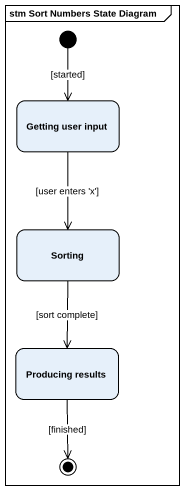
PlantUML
@startuml
mainframe stm Sort Numbers State Diagram
hide empty description
state "Getting user input" as Getting_user_input
state Sorting
state "Producing results" as Producing_results
[*] --> Getting_user_input : [started]
Getting_user_input --> Sorting : [user enters 'x']
Sorting --> Producing_results : [sort complete]
Producing_results --> [*] : [finished]
@enduml
